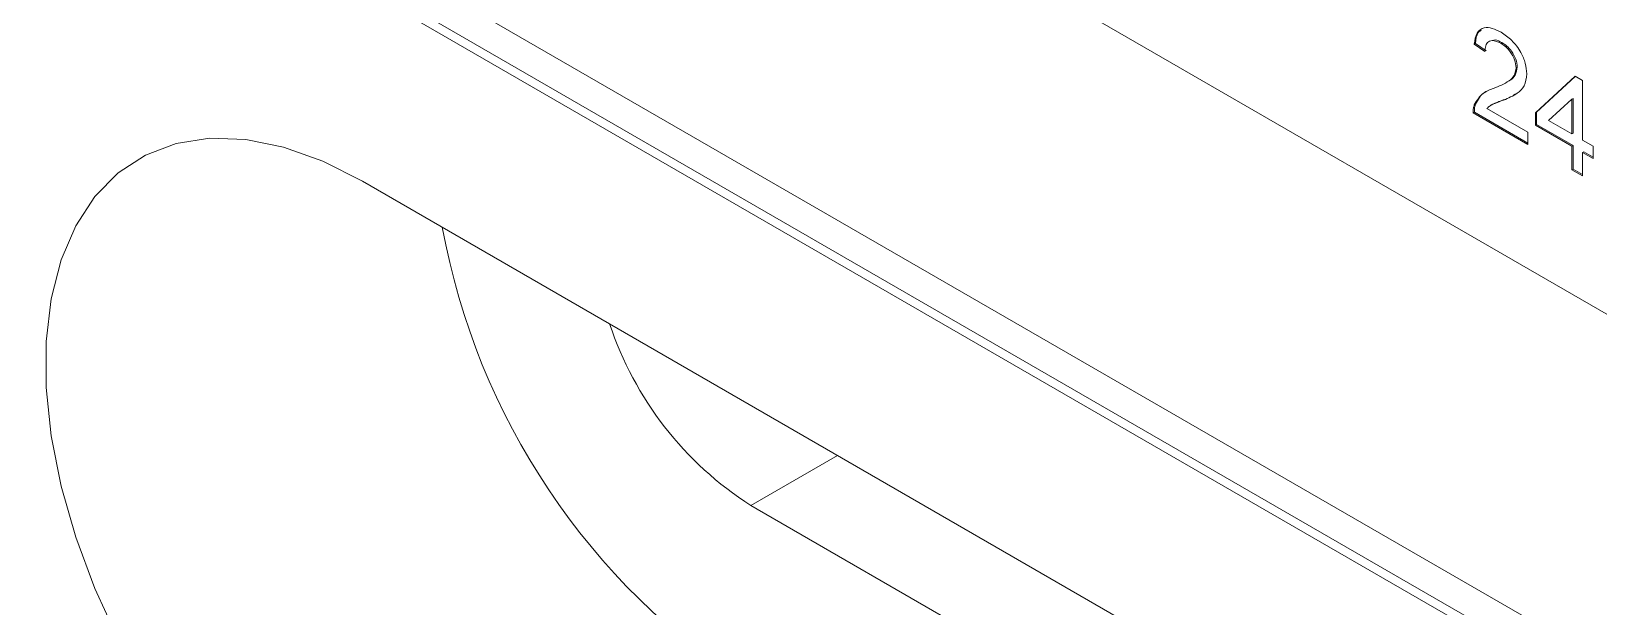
# Model space of a CAD drawing. Header units: inches. Extents: x 0.1 to 10.9, y 0 to 8.5.
# Drawn here: x 10.1763 to 10.4854, y 2.0274 to 2.1409 of the extents above; entities that cross this region are included whole.
import ezdxf

# ---------------------------------------------------------------- set-up
doc = ezdxf.new("R2010")
doc.units = ezdxf.units.IN
doc.header["$MEASUREMENT"] = 0

msp = doc.modelspace()

# ---------------------------------------------------------------- linework, layer by layer
at = {"color": 7, "linetype": 'Continuous', "lineweight": 18}
for p, q in [((8.2542840238, 3.3740010031), (10.5695873276, 2.0374048561)), ((10.5743013728, 2.0346830534), (8.2542840238, 3.3740005608)), ((10.5766583954, 1.9558543102), (8.2566410464, 3.2951718176)), ((8.258307713, 3.2961339638), (10.5783250621, 1.9568164564)), ((10.5966930876, 1.9527803869), (8.2766757385, 3.2920978944)), ((10.4663212161, 2.1386417135), (10.4660855139, 2.1385056455)), ((10.4610792961, 2.1384923731), (10.4608435938, 2.1383563051)), ((10.4629588705, 2.1368909175), (10.4608435938, 2.1383563051)), ((10.4631945728, 2.1370269855), (10.4610792961, 2.1384923731)), ((10.4693288752, 2.1338215916), (10.4690931729, 2.1336855235)), ((10.472900671, 2.1248007653), (10.4807271948, 2.1320072978)), ((10.4731363732, 2.1249368333), (10.4807812394, 2.1319760985)), ((10.4807271948, 2.1320072978), (10.4822078884, 2.1311525116)), ((10.4822078884, 2.1311525116), (10.4822078884, 2.119427823)), ((10.4610892114, 2.1265024296), (10.4608535092, 2.1263663616)), ((10.4643705539, 2.1264299621), (10.4640759261, 2.126259877)), ((10.4668665609, 2.1274494961), (10.4666308586, 2.1273134281)), ((10.4693191995, 2.1286806663), (10.468605531, 2.1283224205)), ((10.4800926117, 2.1275112477), (10.4755117156, 2.1232934412)), ((10.480328314, 2.1276473157), (10.4800926117, 2.1275112477)), ((10.4800926117, 2.1206489462), (10.4800926117, 2.1275112477)), ((10.480328314, 2.1207850142), (10.480328314, 2.1276473157)), ((10.4608677684, 2.1249356821), (10.4606320661, 2.124799614)), ((10.4714199773, 2.1185718855), (10.4606320661, 2.124799614)), ((10.4714199773, 2.1188440215), (10.4608677684, 2.1249356821)), ((10.4633488746, 2.1256738773), (10.4714199773, 2.121014529)), ((10.4731363732, 2.1249368333), (10.472900671, 2.1248007653)), ((10.472900671, 2.1223581218), (10.472900671, 2.1248007653)), ((10.4731363732, 2.1224941898), (10.4731363732, 2.1249368333)), ((10.4755117156, 2.1232934412), (10.4800926117, 2.1206489462)), ((10.4714199773, 2.121014529), (10.4714199773, 2.1185718855)), ((10.4731363732, 2.1224941898), (10.472900671, 2.1223581218)), ((10.4800926117, 2.1182063028), (10.472900671, 2.1223581218)), ((10.480328314, 2.1183423708), (10.4731363732, 2.1224941898)), ((10.480328314, 2.1207850142), (10.4800926117, 2.1206489462)), ((10.480328314, 2.1183423708), (10.4800926117, 2.1182063028)), ((10.4800926117, 2.1135652802), (10.4800926117, 2.1182063028)), ((10.480328314, 2.1137013482), (10.480328314, 2.1183423708)), ((10.4822078884, 2.119427823), (10.4843231651, 2.1182066997)), ((10.4824435907, 2.1171212475), (10.4822078884, 2.1169851795)), ((10.4843231651, 2.1157640563), (10.4822078884, 2.1169851795)), ((10.4822078884, 2.1169851795), (10.4822078884, 2.112344157)), ((10.4843231651, 2.1160361923), (10.4824435907, 2.1171212475)), ((10.4843231651, 2.1182066997), (10.4843231651, 2.1157640563)), ((10.2416076125, 2.111338196), (10.4773098927, 1.975270166)), ((10.480328314, 2.1137013482), (10.4800926117, 2.1135652802)), ((10.4822078884, 2.112344157), (10.4800926117, 2.1135652802)), ((10.4822078884, 2.112616293), (10.480328314, 2.1137013482)), ((10.3353145096, 2.0572423558), (10.3182108669, 2.0473686331)), ((10.5202498261, 1.9307340246), (10.3182108669, 2.0473686331))]:
    msp.add_line(p, q, dxfattribs=at)
at = {"color": 7, "linetype": 'Continuous', "lineweight": 18, "flags": 128}
msp.add_lwpolyline([(10.2416076125, 2.111338196), (10.2337791627, 2.1152887122), (10.2260741725, 2.1180394287), (10.2186141542, 2.119546965), (10.2115167566, 2.1197875464), (10.2048939098, 2.1187573787), (10.1988500602, 2.1164727084), (10.1934805228, 2.1129695661), (10.1888699783, 2.1083031983), (10.1850911378, 2.1025471964), (10.1822035958, 2.095792336), (10.1802528906, 2.0881451453), (10.1792697859, 2.0797262249), (10.1792697859, 2.0706683462), (10.1802528906, 2.0611143573), (10.1822035958, 2.0512149303), (10.1850911378, 2.0411261849), (10.1888699783, 2.0310072267), (10.1934805228, 2.0210176375)], dxfattribs=at)
at = {"color": 7, "linetype": 'Continuous', "lineweight": 18}
for centre, radius, start, end in [((10.392630396, 2.1269180369), 0.1374943611926447, 190.3399683225, 237.2308679259), ((10.3548329743, 2.1045780114), 0.0679271059102184, 198.3489380485, 237.3749985836)]:
    msp.add_arc(centre, radius, start, end, dxfattribs=at)
for points, knots in [([(10.46084359381125, 2.138356305069972), (10.46096561858026, 2.139131480902849), (10.46120895120894, 2.140677278322777), (10.46262665415712, 2.141727178555508), (10.46439721836551, 2.141569082880237), (10.46555304362273, 2.140974853570771), (10.46613178555089, 2.140677312559114)], [0, 0, 0, 0, 0.2802564645789249, 0.5588663906830202, 0.779116683911529, 1, 1, 1, 1]), ([(10.46107929607164, 2.138492373088609), (10.46116308167428, 2.13932351055688), (10.46128176110711, 2.14050078827812), (10.46202092792504, 2.140941268227122), (10.46223825590529, 2.141070777040739)], [0, 0, 0, 0, 0.7059824995210399, 1, 1, 1, 1]), ([(10.46608551387317, 2.138505645521157), (10.46562925123845, 2.138729382003849), (10.4647190054807, 2.139175737170208), (10.46362006775165, 2.138958160011762), (10.46303794057118, 2.138084011802478), (10.46298525697377, 2.13728906491989), (10.46295887050711, 2.136890917480357)], [0, 0, 0, 0, 0.2804307713693657, 0.5594604961218709, 0.779356735243399, 1, 1, 1, 1]), ([(10.46632121613357, 2.138641713539795), (10.46585129095105, 2.138897830114899), (10.46514148837386, 2.139284683622301), (10.4645947741307, 2.139104516418665), (10.46441001234975, 2.139043629010245)], [0, 0, 0, 0, 0.6620505442091833, 1, 1, 1, 1]), ([(10.46613178555089, 2.140677312559114), (10.46685161341193, 2.1402040928601), (10.46828788172549, 2.139259880367316), (10.47000740040531, 2.136948173853916), (10.47105408773296, 2.134530629852002), (10.47115698554336, 2.133168543901653), (10.47120844962095, 2.132487300085417)], [0, 0, 0, 0, 0.2804919969428609, 0.55966403806019, 0.7797670910115465, 1, 1, 1, 1]), ([(10.46932887518549, 2.133821591565848), (10.46927280978975, 2.134340875391826), (10.46916058795965, 2.135380286253481), (10.4683076131891, 2.13689685729283), (10.46731467731862, 2.137998732761468), (10.46665261207258, 2.138427229851847), (10.46632121613357, 2.138641713539794)], [0, 0, 0, 0, 0.279068621345227, 0.5585903925036921, 0.7790529675995219, 1, 1, 1, 1]), ([(10.46909317292509, 2.133685523547212), (10.46903710752935, 2.134204807373188), (10.46892488569925, 2.135244218234843), (10.46807191092871, 2.136760789274193), (10.46707897505822, 2.137862664742832), (10.46641690981219, 2.13829116183321), (10.46608551387317, 2.138505645521157)], [0, 0, 0, 0, 0.279068621345227, 0.5585903925036921, 0.7790529675995219, 1, 1, 1, 1]), ([(10.46465770210346, 2.129601312827913), (10.46571196529142, 2.130034561504053), (10.46717957098779, 2.130637672977837), (10.46880311398321, 2.131965064644919), (10.4689966982675, 2.133113292667411), (10.46909317292509, 2.133685523547212)], [0, 0, 0, 0, 0.5613021269709513, 0.7813705423206616, 1, 1, 1, 1]), ([(10.47120844962095, 2.132487300085417), (10.4710968515142, 2.131641777817425), (10.47087312687882, 2.129946729696903), (10.4690969661411, 2.128337804234558), (10.46756681633964, 2.127702207848122), (10.46663085864632, 2.127313428052074)], [0, 0, 0, 0, 0.2787557076429839, 0.5588313356279972, 1, 1, 1, 1]), ([(10.4676321468464, 2.13110111207052), (10.46774039444063, 2.131151980747967), (10.46825278851478, 2.131392769553197), (10.46903099036816, 2.132118201571904), (10.46922979761329, 2.133255037866962), (10.46932887518549, 2.133821591565848)], [0, 0, 0, 0, 0.1184460388297679, 0.560668796693805, 1, 1, 1, 1]), ([(10.46085350917076, 2.126366361606816), (10.4613826611468, 2.127244641330147), (10.46233033665951, 2.128817581099444), (10.46394473336207, 2.129361223234124), (10.46465770210346, 2.129601312827913)], [0, 0, 0, 0, 0.5583683116637437, 0.9999999999999999, 0.9999999999999999, 0.9999999999999999, 0.9999999999999999]), ([(10.46063206614166, 2.124799614049979), (10.46063822326072, 2.125118938246401), (10.46064921878361, 2.125689194640675), (10.46079108375918, 2.126159438377784), (10.46085350917076, 2.126366361606816)], [0, 0, 0, 0, 0.5599660076193312, 0.9999999999999999, 0.9999999999999999, 0.9999999999999999, 0.9999999999999999]), ([(10.46086776840206, 2.124935682068616), (10.46087392552111, 2.125255006265038), (10.46088492104401, 2.125825262659312), (10.46102678601958, 2.126295506396421), (10.46108921143115, 2.126502429625453)], [0, 0, 0, 0, 0.5599660076193312, 0.9999999999999999, 0.9999999999999999, 0.9999999999999999, 0.9999999999999999]), ([(10.46108921143115, 2.126502429625453), (10.46158837328657, 2.127427008702527), (10.46221229064745, 2.128582667796711), (10.46330152691767, 2.129019958163405), (10.46351932534735, 2.129107396635465)], [0, 0, 0, 0, 0.8000448243999102, 0.9999999999999999, 0.9999999999999999, 0.9999999999999999, 0.9999999999999999]), ([(10.46663085864632, 2.127313428052074), (10.46623707219388, 2.127166112988888), (10.46558848989071, 2.126923479088247), (10.46469666500226, 2.126565318674028), (10.46395140590766, 2.126236442487746), (10.46354969731863, 2.125861379370196), (10.4633488746479, 2.125673877337596)], [0, 0, 0, 0, 0.3400427743839485, 0.560064279568615, 0.7800667729381578, 0.9999999999999999, 0.9999999999999999, 0.9999999999999999, 0.9999999999999999]), ([(10.46686656090671, 2.127449496070712), (10.46647388646495, 2.127300327980577), (10.46582713568857, 2.127054642069189), (10.46497320498553, 2.126731385669237), (10.46454080661652, 2.126503928557966), (10.46434711462474, 2.126402039596108)], [0, 0, 0, 0, 0.4603914309636506, 0.75828341175419, 1, 1, 1, 1])]:
    msp.add_open_spline(points, degree=3, knots=knots, dxfattribs=at)

doc.saveas('drawing.dxf')
